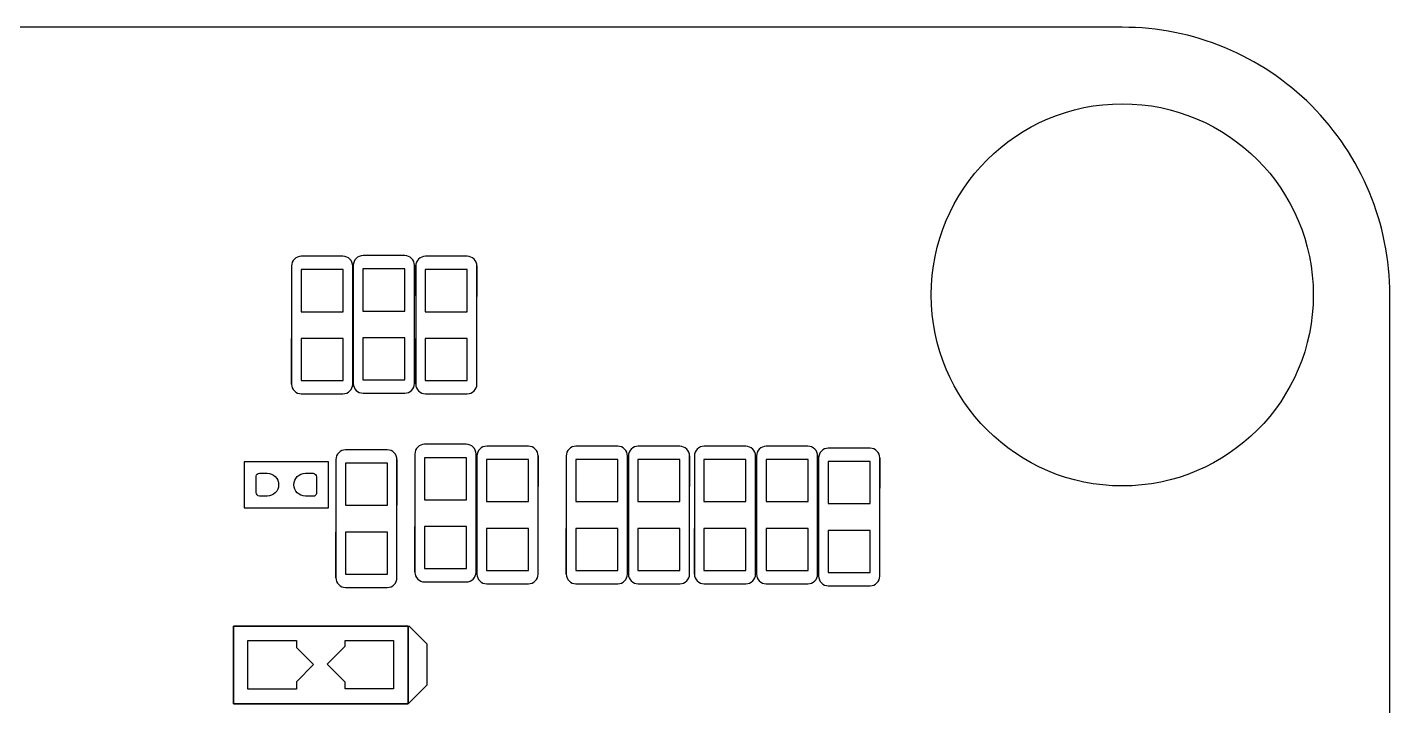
# Model space of a CAD drawing. Extents: x 24 to 162, y 5 to 143.
# Drawn here: x 65.8 to 83.63, y 35.91 to 44.79 of the extents above; entities that cross this region are included whole.
import ezdxf

# ---------------------------------------------------------------- set-up
doc = ezdxf.new("R2010")
doc.units = 0
for name, color, linetype in [('BG_OUTLINE', 7, 'CONTINUOUS'), ('PG_ASSEMBLY_BOTTOM', 211, 'CONTINUOUS'), ('PG_SILKSCREEN_BOTTOM', 243, 'CONTINUOUS'), ('PIN_BOTTOM', 1, 'CONTINUOUS')]:
    doc.layers.add(name, color=color, linetype=linetype)

msp = doc.modelspace()

# ---------------------------------------------------------------- linework, layer by layer
at = {"layer": 'BG_OUTLINE'}
msp.add_lwpolyline([(32.12973, 4.786376), (80.129634, 4.786376, 0.414205), (83.629246, 8.286242), (83.629246, 41.286176, 0.414226), (80.129634, 44.786296), (32.12973, 44.786296, 0.414268), (28.629356, 41.286176), (28.629356, 8.286242, 0.414248)], format="xyb", close=True, dxfattribs=at)
at = {"layer": 'PG_ASSEMBLY_BOTTOM'}
for points in [[(69.385688, 41.790112, 0.414657), (69.258688, 41.663112, 0.414657)], [(70.058788, 41.663112, 0.414518), (69.931788, 41.790112, 0.414518)], [(70.19417, 41.798748, 0.414552), (70.06717, 41.671748, 0.414552)], [(70.867524, 41.671748, 0.414232), (70.740524, 41.798748, 0.414232)], [(71.011034, 41.790112, 0.414549), (70.884034, 41.663112, 0.414549)], [(71.684388, 41.663112, 0.414235), (71.557388, 41.790112, 0.414235)], [(69.258688, 40.117522, 0.414691), (69.385688, 39.990522, 0.414691)], [(69.931788, 39.990522, 0.414552), (70.058788, 40.117522, 0.414552)], [(70.06717, 40.126158, 0.414586), (70.19417, 39.999158, 0.414586)], [(70.740524, 39.999158, 0.414266), (70.867524, 40.126158, 0.414266)], [(70.884034, 40.117522, 0.414583), (71.011034, 39.990522, 0.414583)], [(71.557388, 39.990522, 0.414269), (71.684388, 40.117522, 0.414269)], [(69.965316, 39.25697, 0.414244), (69.838316, 39.12997, 0.414244)], [(70.63867, 39.12997, 0.414564), (70.51167, 39.25697, 0.414564)], [(70.99935, 39.330122, 0.41437), (70.87235, 39.203122, 0.41437)], [(71.672704, 39.203122, 0.414272), (71.545704, 39.330122, 0.414272)], [(71.812404, 39.304722, 0.414589), (71.685404, 39.177722, 0.414589)], [(72.485504, 39.177722, 0.414444), (72.358504, 39.304722, 0.414444)], [(72.98055, 39.304722, 0.41422), (72.85355, 39.177722, 0.41422)], [(73.653904, 39.177722, 0.414318), (73.526904, 39.304722, 0.414318)], [(73.79335, 39.304722, 0.414392), (73.66635, 39.177722, 0.414392)], [(74.466704, 39.177722, 0.414146), (74.339704, 39.304722, 0.414146)], [(74.65695, 39.304722, 0.414244), (74.52995, 39.177722, 0.414244)], [(75.330304, 39.177722, 0.414115), (75.203304, 39.304722, 0.414115)], [(75.46975, 39.304722, 0.41413), (75.34275, 39.177722, 0.41413)], [(76.143104, 39.177722, 0.414346), (76.016104, 39.304722, 0.414346)], [(76.28255, 39.279322, 0.41429), (76.15555, 39.152322, 0.41429)], [(76.955904, 39.152322, 0.414069), (76.828904, 39.279322, 0.414069)], [(70.87235, 37.657278, 0.414155), (70.99935, 37.530278, 0.414155)], [(71.545704, 37.530278, 0.414057), (71.672704, 37.657278, 0.414057)], [(71.685404, 37.631878, 0.414373), (71.812404, 37.504878, 0.414373)], [(72.358504, 37.504878, 0.414229), (72.485504, 37.631878, 0.414229)], [(72.85355, 37.631878, 0.414109), (72.98055, 37.504878, 0.414109)], [(73.526904, 37.504878, 0.414207), (73.653904, 37.631878, 0.414207)], [(73.66635, 37.631878, 0.414281), (73.79335, 37.504878, 0.414281)], [(74.339704, 37.504878, 0.414035), (74.466704, 37.631878, 0.414035)], [(74.52995, 37.631878, 0.414312), (74.65695, 37.504878, 0.414312)], [(75.203304, 37.504878, 0.414183), (75.330304, 37.631878, 0.414183)], [(75.34275, 37.631878, 0.414081), (75.46975, 37.504878, 0.414081)], [(76.016104, 37.504878, 0.414297), (76.143104, 37.631878, 0.414297)], [(69.838316, 37.58438, 0.414253), (69.965316, 37.45738, 0.414253)], [(70.51167, 37.45738, 0.414574), (70.63867, 37.58438, 0.414574)], [(76.15555, 37.606478, 0.414358), (76.28255, 37.479478, 0.414358)], [(76.828904, 37.479478, 0.414137), (76.955904, 37.606478, 0.414137)]]:
    msp.add_lwpolyline(points, format="xyb", dxfattribs=at)
for points in [[(69.931788, 41.790112), (69.385688, 41.790112)], [(70.740524, 41.798748), (70.19417, 41.798748)], [(71.557388, 41.790112), (71.011034, 41.790112)], [(69.258688, 41.663112), (69.258688, 40.117522)], [(70.058788, 40.117522), (70.058788, 41.663112)], [(70.06717, 41.671748), (70.06717, 40.126158)], [(70.867524, 40.126158), (70.867524, 41.671748)], [(70.884034, 41.663112), (70.884034, 40.117522)], [(71.684388, 40.117522), (71.684388, 41.663112)], [(69.385688, 39.990522), (69.931788, 39.990522)], [(70.19417, 39.999158), (70.740524, 39.999158)], [(71.011034, 39.990522), (71.557388, 39.990522)], [(70.51167, 39.25697), (69.965316, 39.25697)], [(71.545704, 39.330122), (70.99935, 39.330122)], [(72.358504, 39.304722), (71.812404, 39.304722)], [(73.526904, 39.304722), (72.98055, 39.304722)], [(74.339704, 39.304722), (73.79335, 39.304722)], [(75.203304, 39.304722), (74.65695, 39.304722)], [(76.016104, 39.304722), (75.46975, 39.304722)], [(76.828904, 39.279322), (76.28255, 39.279322)], [(69.740272, 39.101014), (68.640452, 39.101014)], [(68.640452, 39.101014), (68.640452, 38.501066)], [(69.740272, 38.501066), (69.740272, 39.101014)], [(69.838316, 39.12997), (69.838316, 37.58438)], [(70.63867, 37.58438), (70.63867, 39.12997)], [(70.87235, 39.203122), (70.87235, 37.657278)], [(71.672704, 37.657278), (71.672704, 39.203122)], [(71.685404, 39.177722), (71.685404, 37.631878)], [(72.485504, 37.631878), (72.485504, 39.177722)], [(72.85355, 39.177722), (72.85355, 37.631878)], [(73.653904, 37.631878), (73.653904, 39.177722)], [(73.66635, 39.177722), (73.66635, 37.631878)], [(74.466704, 37.631878), (74.466704, 39.177722)], [(74.52995, 39.177722), (74.52995, 37.631878)], [(75.330304, 37.631878), (75.330304, 39.177722)], [(75.34275, 39.177722), (75.34275, 37.631878)], [(76.143104, 37.631878), (76.143104, 39.177722)], [(76.15555, 39.152322), (76.15555, 37.606478)], [(76.955904, 37.606478), (76.955904, 39.152322)], [(68.640452, 38.501066), (69.740272, 38.501066)], [(69.965316, 37.45738), (70.51167, 37.45738)], [(70.99935, 37.530278), (71.545704, 37.530278)], [(71.812404, 37.504878), (72.358504, 37.504878)], [(72.98055, 37.504878), (73.526904, 37.504878)], [(73.79335, 37.504878), (74.339704, 37.504878)], [(74.65695, 37.504878), (75.203304, 37.504878)], [(75.46975, 37.504878), (76.016104, 37.504878)], [(76.28255, 37.479478), (76.828904, 37.479478)], [(70.787006, 36.95192), (68.501006, 36.95192)], [(68.501006, 36.95192), (68.501006, 35.93592)], [(70.787006, 35.93592), (70.787006, 36.95192)], [(68.501006, 35.93592), (70.787006, 35.93592)]]:
    msp.add_lwpolyline(points, dxfattribs=at)
at = {"layer": 'PG_SILKSCREEN_BOTTOM'}
for points in [[(69.385688, 41.790112, 0.414657), (69.258688, 41.663112, 0.414657)], [(70.058788, 41.663112, 0.414518), (69.931788, 41.790112, 0.414518)], [(70.19417, 41.798748, 0.414552), (70.06717, 41.671748, 0.414552)], [(70.867524, 41.671748, 0.414232), (70.740524, 41.798748, 0.414232)], [(71.011034, 41.790112, 0.414549), (70.884034, 41.663112, 0.414549)], [(71.684388, 41.663112, 0.414235), (71.557388, 41.790112, 0.414235)], [(69.258688, 40.117522, 0.414691), (69.385688, 39.990522, 0.414691)], [(69.931788, 39.990522, 0.414552), (70.058788, 40.117522, 0.414552)], [(70.06717, 40.126158, 0.414586), (70.19417, 39.999158, 0.414586)], [(70.740524, 39.999158, 0.414266), (70.867524, 40.126158, 0.414266)], [(70.884034, 40.117522, 0.414583), (71.011034, 39.990522, 0.414583)], [(71.557388, 39.990522, 0.414269), (71.684388, 40.117522, 0.414269)], [(69.965316, 39.25697, 0.414244), (69.838316, 39.12997, 0.414244)], [(70.63867, 39.12997, 0.414564), (70.51167, 39.25697, 0.414564)], [(70.99935, 39.330122, 0.41437), (70.87235, 39.203122, 0.41437)], [(71.672704, 39.203122, 0.414272), (71.545704, 39.330122, 0.414272)], [(71.812404, 39.304722, 0.414589), (71.685404, 39.177722, 0.414589)], [(72.485504, 39.177722, 0.414444), (72.358504, 39.304722, 0.414444)], [(72.98055, 39.304722, 0.41422), (72.85355, 39.177722, 0.41422)], [(73.653904, 39.177722, 0.414318), (73.526904, 39.304722, 0.414318)], [(73.79335, 39.304722, 0.414392), (73.66635, 39.177722, 0.414392)], [(74.466704, 39.177722, 0.414146), (74.339704, 39.304722, 0.414146)], [(74.65695, 39.304722, 0.414244), (74.52995, 39.177722, 0.414244)], [(75.330304, 39.177722, 0.414115), (75.203304, 39.304722, 0.414115)], [(75.46975, 39.304722, 0.41413), (75.34275, 39.177722, 0.41413)], [(76.143104, 39.177722, 0.414346), (76.016104, 39.304722, 0.414346)], [(76.28255, 39.279322, 0.41429), (76.15555, 39.152322, 0.41429)], [(76.955904, 39.152322, 0.414069), (76.828904, 39.279322, 0.414069)], [(70.87235, 37.657278, 0.414155), (70.99935, 37.530278, 0.414155)], [(71.545704, 37.530278, 0.414057), (71.672704, 37.657278, 0.414057)], [(71.685404, 37.631878, 0.414373), (71.812404, 37.504878, 0.414373)], [(72.358504, 37.504878, 0.414229), (72.485504, 37.631878, 0.414229)], [(72.85355, 37.631878, 0.414109), (72.98055, 37.504878, 0.414109)], [(73.526904, 37.504878, 0.414207), (73.653904, 37.631878, 0.414207)], [(73.66635, 37.631878, 0.414281), (73.79335, 37.504878, 0.414281)], [(74.339704, 37.504878, 0.414035), (74.466704, 37.631878, 0.414035)], [(74.52995, 37.631878, 0.414312), (74.65695, 37.504878, 0.414312)], [(75.203304, 37.504878, 0.414183), (75.330304, 37.631878, 0.414183)], [(75.34275, 37.631878, 0.414081), (75.46975, 37.504878, 0.414081)], [(76.016104, 37.504878, 0.414297), (76.143104, 37.631878, 0.414297)], [(69.838316, 37.58438, 0.414253), (69.965316, 37.45738, 0.414253)], [(70.51167, 37.45738, 0.414574), (70.63867, 37.58438, 0.414574)], [(76.15555, 37.606478, 0.414358), (76.28255, 37.479478, 0.414358)], [(76.828904, 37.479478, 0.414137), (76.955904, 37.606478, 0.414137)]]:
    msp.add_lwpolyline(points, format="xyb", dxfattribs=at)
for points in [[(69.931788, 41.790112), (69.385688, 41.790112)], [(70.740524, 41.798748), (70.19417, 41.798748)], [(71.557388, 41.790112), (71.011034, 41.790112)], [(69.258688, 41.663112), (69.258688, 41.06545)], [(70.058788, 41.663112), (70.058788, 41.265602)], [(70.06717, 41.671748), (70.06717, 41.074086)], [(70.867524, 41.671748), (70.867524, 41.274238)], [(70.884034, 41.663112), (70.884034, 41.06545)], [(71.684388, 41.663112), (71.684388, 41.265602)], [(69.258688, 40.117522), (69.258688, 40.71493)], [(70.06717, 40.126158), (70.06717, 40.723566)], [(70.884034, 40.117522), (70.884034, 40.71493)], [(70.058788, 40.117522), (70.058788, 40.515032)], [(70.867524, 40.126158), (70.867524, 40.523668)], [(71.684388, 40.117522), (71.684388, 40.515032)], [(69.385688, 39.990522), (69.931788, 39.990522)], [(70.19417, 39.999158), (70.740524, 39.999158)], [(71.011034, 39.990522), (71.557388, 39.990522)], [(70.51167, 39.25697), (69.965316, 39.25697)], [(71.545704, 39.330122), (70.99935, 39.330122)], [(72.358504, 39.304722), (71.812404, 39.304722)], [(73.526904, 39.304722), (72.98055, 39.304722)], [(74.339704, 39.304722), (73.79335, 39.304722)], [(75.203304, 39.304722), (74.65695, 39.304722)], [(76.016104, 39.304722), (75.46975, 39.304722)], [(76.828904, 39.279322), (76.28255, 39.279322)], [(69.838316, 39.12997), (69.838316, 38.532562)], [(70.63867, 39.12997), (70.63867, 38.532562)], [(70.87235, 39.203122), (70.87235, 38.60546)], [(71.672704, 39.203122), (71.672704, 38.805358)], [(71.685404, 39.177722), (71.685404, 38.58006)], [(72.485504, 39.177722), (72.485504, 38.779958)], [(72.85355, 39.177722), (72.85355, 38.58006)], [(73.653904, 39.177722), (73.653904, 38.779958)], [(73.66635, 39.177722), (73.66635, 38.58006)], [(74.466704, 39.177722), (74.466704, 38.779958)], [(74.52995, 39.177722), (74.52995, 38.58006)], [(75.330304, 39.177722), (75.330304, 38.779958)], [(75.34275, 39.177722), (75.34275, 38.58006)], [(76.143104, 39.177722), (76.143104, 38.779958)], [(76.15555, 39.152322), (76.15555, 38.55466)], [(76.955904, 39.152322), (76.955904, 38.754558)], [(69.838316, 37.58438), (69.838316, 38.182042)], [(70.63867, 37.58438), (70.63867, 38.182042)], [(70.87235, 37.657278), (70.87235, 38.25494)], [(71.685404, 37.631878), (71.685404, 38.22954)], [(72.85355, 37.631878), (72.85355, 38.22954)], [(73.66635, 37.631878), (73.66635, 38.22954)], [(74.52995, 37.631878), (74.52995, 38.22954)], [(75.34275, 37.631878), (75.34275, 38.22954)], [(76.15555, 37.606478), (76.15555, 38.20414)], [(71.672704, 37.657278), (71.672704, 38.055042)], [(72.485504, 37.631878), (72.485504, 38.029642)], [(73.653904, 37.631878), (73.653904, 38.029642)], [(74.466704, 37.631878), (74.466704, 38.029642)], [(75.330304, 37.631878), (75.330304, 38.029388)], [(76.143104, 37.631878), (76.143104, 38.029642)], [(76.955904, 37.606478), (76.955904, 38.003988)], [(69.965316, 37.45738), (70.51167, 37.45738)], [(70.99935, 37.530278), (71.545704, 37.530278)], [(71.812404, 37.504878), (72.358504, 37.504878)], [(72.98055, 37.504878), (73.526904, 37.504878)], [(73.79335, 37.504878), (74.339704, 37.504878)], [(74.65695, 37.504878), (75.203304, 37.504878)], [(75.46975, 37.504878), (76.016104, 37.504878)], [(76.28255, 37.479478), (76.828904, 37.479478)], [(68.501006, 35.93592), (68.501006, 36.95192)], [(68.501006, 36.95192), (70.787006, 36.95192)], [(70.787006, 36.95192), (70.787006, 35.93592)], [(71.033894, 36.713922), (70.794118, 36.953952)], [(71.033894, 36.183824), (71.033894, 36.713922)], [(70.794118, 35.944048), (71.033894, 36.183824)], [(70.787006, 35.93592), (68.501006, 35.93592)]]:
    msp.add_lwpolyline(points, dxfattribs=at)
at = {"layer": 'PIN_BOTTOM'}
for points in [[(69.933439, 41.615233), (69.383529, 41.615233), (69.383529, 41.065323), (69.933439, 41.065323)], [(70.742175, 41.623869), (70.192265, 41.623869), (70.192265, 41.073959), (70.742175, 41.073959)], [(71.559039, 41.615233), (71.009129, 41.615233), (71.009129, 41.065323), (71.559039, 41.065323)], [(69.933439, 40.715057), (69.383529, 40.715057), (69.383529, 40.165147), (69.933439, 40.165147)], [(70.742175, 40.723693), (70.192265, 40.723693), (70.192265, 40.173783), (70.742175, 40.173783)], [(71.559039, 40.715057), (71.009129, 40.715057), (71.009129, 40.165147), (71.559039, 40.165147)], [(69.963665, 38.532181), (70.513575, 38.532181), (70.513575, 39.082091), (69.963665, 39.082091)], [(71.547355, 39.155243), (70.997445, 39.155243), (70.997445, 38.605333), (71.547355, 38.605333)], [(72.360155, 39.129843), (71.810245, 39.129843), (71.810245, 38.579933), (72.360155, 38.579933)], [(73.528555, 39.129843), (72.978645, 39.129843), (72.978645, 38.579933), (73.528555, 38.579933)], [(74.341355, 39.129843), (73.791445, 39.129843), (73.791445, 38.579933), (74.341355, 38.579933)], [(75.204955, 39.129843), (74.655045, 39.129843), (74.655045, 38.579933), (75.204955, 38.579933)], [(76.017755, 39.129843), (75.467845, 39.129843), (75.467845, 38.579933), (76.017755, 38.579933)], [(76.830555, 39.104443), (76.280645, 39.104443), (76.280645, 38.554533), (76.830555, 38.554533)], [(69.963665, 37.632005), (70.513575, 37.632005), (70.513575, 38.181915), (69.963665, 38.181915)], [(71.547355, 38.255067), (70.997445, 38.255067), (70.997445, 37.705157), (71.547355, 37.705157)], [(72.360155, 38.229667), (71.810245, 38.229667), (71.810245, 37.679757), (72.360155, 37.679757)], [(73.528555, 38.229667), (72.978645, 38.229667), (72.978645, 37.679757), (73.528555, 37.679757)], [(74.341355, 38.229667), (73.791445, 38.229667), (73.791445, 37.679757), (74.341355, 37.679757)], [(75.204955, 38.229667), (74.655045, 38.229667), (74.655045, 37.679757), (75.204955, 37.679757)], [(76.017755, 38.229667), (75.467845, 38.229667), (75.467845, 37.679757), (76.017755, 37.679757)], [(76.830555, 38.204267), (76.280645, 38.204267), (76.280645, 37.654357), (76.830555, 37.654357)], [(69.322188, 36.763706), (69.322188, 36.674806), (69.322188, 36.670996), (69.545454, 36.447476), (69.322188, 36.22421), (69.322188, 36.194746), (69.322188, 36.127436), (68.68541, 36.127436), (68.68541, 36.763706)], [(70.594474, 36.76523), (70.594474, 36.129214), (69.960998, 36.129214), (69.960998, 36.213288), (69.960998, 36.218114), (69.726302, 36.453064), (69.960998, 36.688014), (69.960998, 36.692586), (69.960998, 36.76523)]]:
    msp.add_lwpolyline(points, close=True, dxfattribs=at)
for points in [[(68.940172, 38.650926), (68.838572, 38.650926, -0.375524), (68.796154, 38.69944), (68.796154, 38.91534, -0.365016), (68.838572, 38.951154), (68.940172, 38.951154, -0.99984)], [(69.440552, 38.951154), (69.542152, 38.951154, -0.375524), (69.58457, 38.90264), (69.58457, 38.68674, -0.365016), (69.542152, 38.650926), (69.440552, 38.650926, -0.99984)]]:
    msp.add_lwpolyline(points, format="xyb", close=True, dxfattribs=at)
msp.add_circle((80.129126, 41.285414), 2.499995, dxfattribs=at)

doc.saveas('drawing.dxf')
